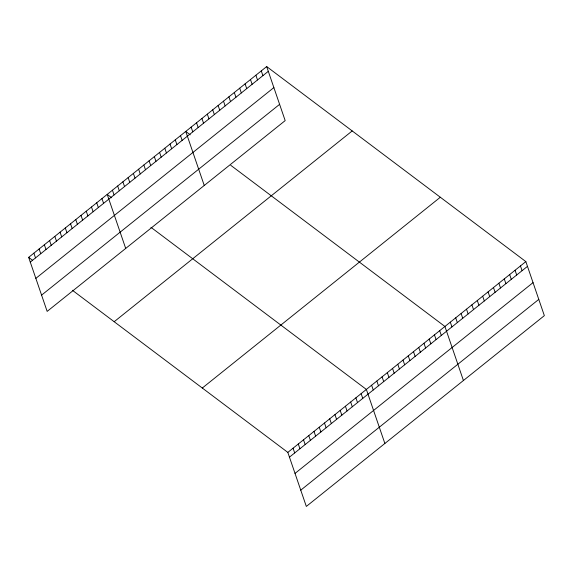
<?xml version="1.0" encoding="UTF-8"?>
<svg xmlns="http://www.w3.org/2000/svg" width="573" height="573" viewBox="0 0 573 573"><rect width="100%" height="100%" fill="white"/><g stroke="black" fill="none" stroke-linecap="round" stroke-linejoin="round"><path stroke-width="0.86" d="M266.674 66.568L285.175 120.609L47.151 311.39L28.65 257.356L266.674 66.568L525.849 261.61L544.35 315.644L306.326 506.432L287.825 452.391L72.377 290.26M30.276 262.105L268.3 71.324M35.848 278.371L273.873 87.583M41.585 295.124L279.61 104.343M114.177 321.718L352.202 130.931M202.298 388.028L440.322 197.248M287.825 452.391L525.849 261.61M289.451 457.147L527.475 266.366M295.016 473.413L533.048 282.625M300.753 490.166L538.785 299.385M190.25 134.82L185.745 131.439L204.246 185.473M230.761 165.311L444.92 326.474L463.421 380.515M111.699 197.778L107.201 194.397L125.702 248.431M150.928 227.302L366.369 389.432L384.87 443.473M28.65 257.356L32.511 260.257M520.456 265.936L522.082 270.685M515.055 270.263L516.688 275.011M509.662 274.582L511.288 279.338M504.269 278.908L505.895 283.664M498.875 283.234L500.501 287.983M493.475 287.56L495.108 292.309M488.081 291.879L489.707 296.635M482.688 296.205L484.314 300.961M477.295 300.531L478.921 305.28M471.894 304.857L473.527 309.606M466.501 309.176L468.127 313.932M461.107 313.503L462.733 318.259M455.714 317.829L457.34 322.578M450.314 322.155L451.939 326.904M439.684 330.671L441.31 335.427M434.449 334.868L436.074 339.624M429.213 339.066L430.839 343.821M423.977 343.263L425.603 348.019M418.741 347.46L420.367 352.216M413.498 351.657L415.131 356.413M408.263 355.854L409.888 360.61M403.027 360.052L404.653 364.808M397.791 364.249L399.417 369.005M392.555 368.446L394.181 373.202M387.319 372.643L388.945 377.399M382.084 376.841L383.709 381.597M376.848 381.038L378.474 385.794M371.612 385.235L373.238 389.991M261.281 70.894L262.907 75.643M255.887 75.221L257.513 79.969M361.133 393.63L362.759 398.385M250.487 79.54L252.113 84.295M355.897 397.827L357.523 402.583M245.094 83.866L246.719 88.622M350.662 402.024L352.288 406.78M239.7 88.192L241.326 92.941M345.426 406.221L347.052 410.977M234.307 92.518L235.933 97.267M340.19 410.418L341.816 415.174M228.906 96.837L230.532 101.593M334.954 414.616L336.58 419.372M223.513 101.163L225.139 105.919M329.719 418.813L331.344 423.569M218.12 105.489L219.746 110.238M324.483 423.01L326.109 427.766M212.719 109.815L214.352 114.564M319.247 427.207L320.873 431.963M207.326 114.142L208.952 118.89M314.004 431.405L315.637 436.16M201.932 118.461L203.558 123.216M308.768 435.602L310.394 440.358M196.539 122.787L198.165 127.535M303.532 439.799L305.158 444.555M191.138 127.113L192.772 131.862M298.297 443.996L299.923 448.752M293.061 448.193L294.687 452.949M180.509 135.636L182.135 140.385M175.274 139.833L176.899 144.582M170.038 144.031L171.664 148.779M164.802 148.228L166.428 152.977M159.566 152.425L161.192 157.174M154.33 156.622L155.956 161.371M149.087 160.82L150.72 165.568M143.852 165.017L145.478 169.766M138.616 169.214L140.242 173.963M133.38 173.411L135.006 178.16M128.144 177.609L129.77 182.357M122.909 181.806L124.534 186.554M117.673 186.003L119.299 190.752M112.437 190.2L114.063 194.949M101.958 198.595L103.591 203.343M96.722 202.792L98.355 207.541M91.487 206.989L93.113 211.738M86.251 211.186L87.877 215.935M81.015 215.384L82.641 220.132M75.779 219.581L77.405 224.329M70.543 223.778L72.169 228.527M65.308 227.975L66.934 232.724M60.072 232.172L61.698 236.921M54.836 236.37L56.462 241.118M49.593 240.567L51.226 245.316M44.357 244.764L45.983 249.513M39.122 248.961L40.747 253.71M33.886 253.159L35.512 257.907"/></g></svg>
